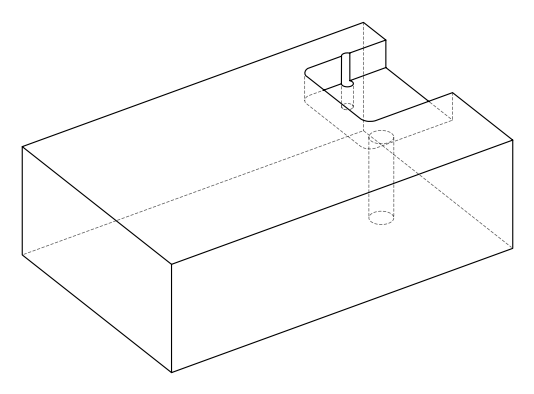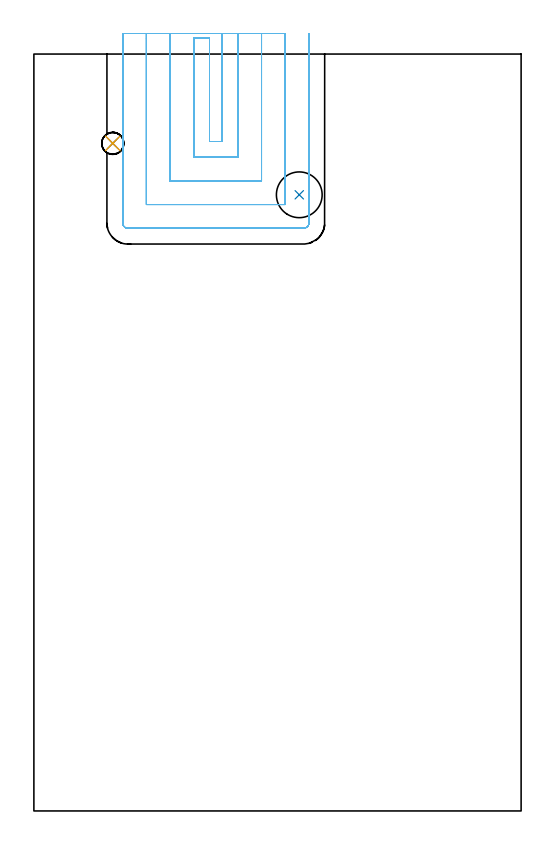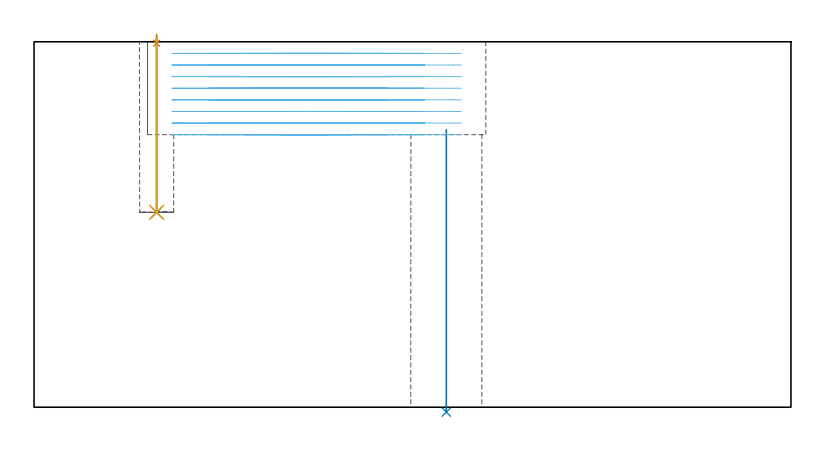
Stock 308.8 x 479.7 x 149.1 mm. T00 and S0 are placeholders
(PLAN: 6 operations, 5 tool changes, 28.7 min)
(1 SPOT_DRILL | STEP1POCKET | NXT0321_9005460120000 | 0.03 min | 4 mm3)
(2 INDEXABLE_INSERT_DRILL_THROUGH_HOLE_FROM_SOLID | STEP1HOLE | NXT0302_029 | 0.47 min | 98384 mm3)
(3 DRILL_BLIND_HOLE_INTO_CENTER | STEP1POCKET | UGT0301_201 | 0.29 min | 3726 mm3)
(4 DRILL_TO_ENLARGE_BLIND_HOLE | STEP1POCKET | UGT0301_374 | 0.29 min | 5483 mm3)
(5 BORE_BLIND_HOLE | STEP1POCKET | UGT0332_064 | 0.29 min | 1452 mm3)
(6 MILL_SLOT | SLOT_PARTIAL_RECTANGULAR | UGT0201_094 | Follow Part, ap 5, ae 75% | 27.36 min | 597109 mm3)
(TOOL NXT0321_9005460120000 | NC Spot Drill, 142deg, 12mm, Carbide, Uncoated | D12 PA142 FL30 Z2)
(TOOL NXT0302_029 | Index. Insert Drill 29mm [880-D2900L32-05] | D29 PA176 FL145 Z2)
(TOOL UGT0301_201 | Twist Drill 8.4 mm | D8.4 PA118 FL72 Z2)
(TOOL UGT0301_374 | Twist Drill Flat Bottom 13 mm | D13 PA180 FL101 Z2)
(TOOL UGT0332_064 | 14 mm Boring Bar Slip Fit | D14)
(TOOL UGT0201_094 | End mill 20 mm | D20 FL38 Z4)
(OP 1 SPOT_DRILL)
G17 G21 G94 G90
T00 M6
G54
G17 G0 G90 X50. Y423.1 S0 M3
G43 Z159.1 H0
G94 G81 G98 Z148.497 F250. R152.1
G80
M5
M2
(OP 2 INDEXABLE_INSERT_DRILL_THROUGH_HOLE_FROM_SOLID)
G17 G21 G94 G90
T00 M6
G54
G17 G0 G90 X168.2 Y390.5 S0 M3
G43 Z159.1 H1
G94 G81 G98 Z-2.006 F250. R113.2
G80
M5
M2
(OP 3 DRILL_BLIND_HOLE_INTO_CENTER)
G17 G21 G94 G90
T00 M6
G54
G17 G0 G90 X50. Y423.1 S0 M3
G43 Z159.1 H0
G94 G81 G98 Z79.5 F250. R151.1
G80
M5
M2
(OP 4 DRILL_TO_ENLARGE_BLIND_HOLE)
G17 G21 G94 G90
T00 M6
G54
G17 G0 G90 X50. Y423.1 S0 M3
G43 Z159.1 H0
G94 G73 G98 Z79.5 F250. Q11.6 R151.1
G80
M5
M2
(OP 5 BORE_BLIND_HOLE)
G17 G21 G94 G90
T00 M6
G54
G17 G0 G90 X50. Y423.1 S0 M3
G43 Z159.1 H0
G94 G85 G98 Z79.5 F250. R151.1
G80
M5
M2
(OP 6 MILL_SLOT)
G17 G21 G94 G90
T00 M6
G54
G17 G0 G90 X119.3 Y492.7 S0 M3
G43 Z159.1 H0
Z144.362
G94 G1 Y489.7 F250.
Y424.3 F500.
X111.3
Y489.7
X101.3
Y414.3
X129.3
Y489.7
Y492.7 F250.
X86.3
Y489.7
Y399.3 F500.
X144.3
Y489.7
Y492.7 F250.
X71.3
Y489.7
Y384.3 F500.
X159.3
Y489.7
Y492.7 F250.
X56.3
Y489.7
Y372.6 F500.
G3 X59.6 Y369.3 R3.3
G1 X171.
G3 X174.3 Y372.6 R3.3
G1 Y489.7
Y492.7 F250.
G0 X119.3 Z139.625
G1 Y489.7
Y424.3 F500.
X111.3
Y489.7
X101.3
Y414.3
X129.3
Y489.7
Y492.7 F250.
X86.3
Y489.7
Y399.3 F500.
X144.3
Y489.7
Y492.7 F250.
X71.3
Y489.7
Y384.3 F500.
X159.3
Y489.7
Y492.7 F250.
X56.3
Y489.7
Y372.6 F500.
G3 X59.6 Y369.3 R3.3
G1 X171.
G3 X174.3 Y372.6 R3.3
G1 Y489.7
Y492.7 F250.
G0 X119.3 Z134.887
G1 Y489.7
Y424.3 F500.
X111.3
Y489.7
X101.3
Y414.3
X129.3
Y489.7
Y492.7 F250.
X86.3
Y489.7
Y399.3 F500.
X144.3
Y489.7
Y492.7 F250.
X71.3
Y489.7
Y384.3 F500.
X159.3
Y489.7
Y492.7 F250.
X56.3
Y489.7
Y372.6 F500.
G3 X59.6 Y369.3 R3.3
G1 X171.
G3 X174.3 Y372.6 R3.3
G1 Y489.7
Y492.7 F250.
G0 X119.3 Z130.15
G1 Y489.7
Y424.3 F500.
X111.3
Y489.7
X101.3
Y414.3
X129.3
Y489.7
Y492.7 F250.
X86.3
Y489.7
Y399.3 F500.
X144.3
Y489.7
Y492.7 F250.
X71.3
Y489.7
Y384.3 F500.
X159.3
Y489.7
Y492.7 F250.
X56.3
Y489.7
Y372.6 F500.
G3 X59.6 Y369.3 R3.3
G1 X171.
G3 X174.3 Y372.6 R3.3
G1 Y489.7
Y492.7 F250.
G0 X119.3 Z125.412
G1 Y489.7
Y424.3 F500.
X111.3
Y489.7
X101.3
Y414.3
X129.3
Y489.7
Y492.7 F250.
X86.3
Y489.7
Y399.3 F500.
X144.3
Y489.7
Y492.7 F250.
X71.3
Y489.7
Y384.3 F500.
X159.3
Y489.7
Y492.7 F250.
X56.3
Y489.7
Y372.6 F500.
G3 X59.6 Y369.3 R3.3
G1 X171.
G3 X174.3 Y372.6 R3.3
G1 Y489.7
Y492.7 F250.
G0 X119.3 Z120.675
G1 Y489.7
Y424.3 F500.
X111.3
Y489.7
X101.3
Y414.3
X129.3
Y489.7
Y492.7 F250.
X86.3
Y489.7
Y399.3 F500.
X144.3
Y489.7
Y492.7 F250.
X71.3
Y489.7
Y384.3 F500.
X159.3
Y489.7
Y492.7 F250.
X56.3
Y489.7
Y372.6 F500.
G3 X59.6 Y369.3 R3.3
G1 X171.
G3 X174.3 Y372.6 R3.3
G1 Y489.7
Y492.7 F250.
G0 X119.3 Z115.937
G1 Y489.7
Y424.3 F500.
X111.3
Y489.7
X101.3
Y414.3
X129.3
Y489.7
Y492.7 F250.
X86.3
Y489.7
Y399.3 F500.
X144.3
Y489.7
Y492.7 F250.
X71.3
Y489.7
Y384.3 F500.
X159.3
Y489.7
Y492.7 F250.
X56.3
Y489.7
Y372.6 F500.
G3 X59.6 Y369.3 R3.3
G1 X171.
G3 X174.3 Y372.6 R3.3
G1 Y489.7
Y492.7 F250.
G0 X119.3 Z111.2
G1 Y489.7
Y424.3 F500.
X111.3
Y489.7
X101.3
Y414.3
X129.3
Y489.7
Y492.7 F250.
X86.3
Y489.7
Y399.3 F500.
X144.3
Y489.7
Y492.7 F250.
X71.3
Y489.7
Y384.3 F500.
X159.3
Y489.7
Y492.7 F250.
X56.3
Y489.7
Y372.6 F500.
G3 X59.6 Y369.3 R3.3
G1 X171.
G3 X174.3 Y372.6 R3.3
G1 Y489.7
Y492.7 F250.
G0 Z159.1
M5
M2
